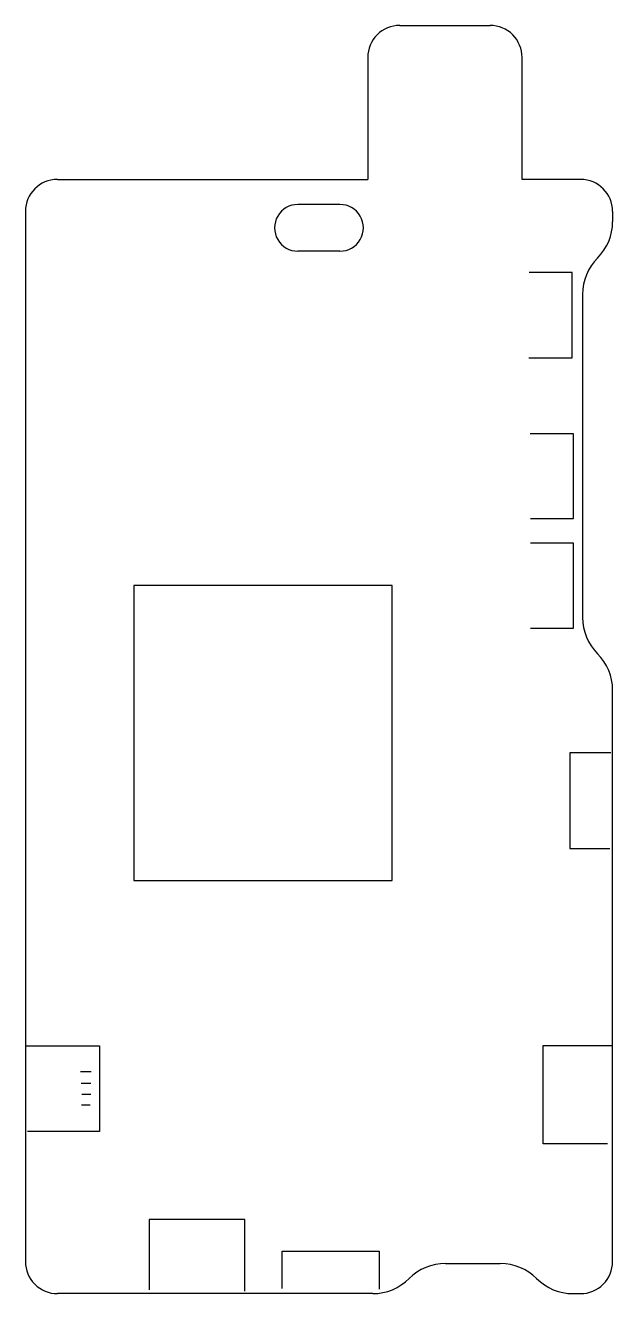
# Model space of a CAD drawing. Extents: x 0 to 53, y -114 to 1.
import ezdxf

# ---------------------------------------------------------------- set-up
doc = ezdxf.new("R2010")
doc.units = 0
doc.layers.get('0').update_dxf_attribs({"linetype": 'CONTINUOUS'})

msp = doc.modelspace()

# ---------------------------------------------------------------- linework, layer by layer
at = {"color": 7}
for points in [[(34.03092, 1.08393), (42.2275, 1.08393)], [(31.11754, -1.82945), (31.12008, -12.91147)], [(50.45202, -12.91147), (45.14088, -12.91147), (45.14088, -1.82945)], [(2.93624, -12.91147), (31.12008, -12.91147)], [(0.02286, -15.82485), (0.02286, -41.05467)], [(28.6004, -15.19493), (24.78024, -15.19493)], [(53.3654, -15.82231), (53.3654, -15.82485)], [(53.3654, -15.82485), (53.3654, -16.75957)], [(28.59786, -19.43927), (24.78024, -19.43927)], [(49.67986, -21.38745), (45.78858, -21.38745)], [(49.67986, -29.13699), (49.67986, -21.38745)], [(50.62982, -23.36357), (50.62982, -52.72089)], [(45.7581, -29.13699), (49.67986, -29.13699)], [(49.8094, -36.02801), (45.88002, -36.02801)], [(49.8094, -43.73691), (49.8094, -36.02801)], [(0.02286, -41.05467), (0.02286, -111.27043)], [(45.9105, -43.73691), (49.8094, -43.73691)], [(49.79924, -45.98735), (45.90034, -45.98735)], [(49.79924, -53.69625), (49.79924, -45.98735)], [(9.86028, -49.82783), (9.86028, -76.64769)], [(33.3502, -49.83799), (9.87806, -49.83799)], [(33.3502, -76.64769), (33.3502, -49.83799)], [(45.90034, -53.69625), (49.79924, -53.69625)], [(53.3654, -111.27043), (53.3654, -59.32235)], [(49.4792, -65.04751), (49.4792, -73.71653)], [(53.21808, -65.04751), (49.4792, -65.04751)], [(49.4792, -73.71653), (53.11902, -73.71653)], [(9.86028, -76.64769), (33.3502, -76.64769)], [(0.10922, -91.66671), (6.7691, -91.66671)], [(6.7691, -91.66671), (6.7691, -99.45689)], [(47.04842, -91.64639), (53.32984, -91.64639)], [(47.04842, -100.55671), (47.04842, -91.64639)], [(5.0292, -94.00859), (6.00964, -94.00859)], [(5.08, -95.05761), (5.969, -95.05761)], [(5.15874, -96.05837), (5.95884, -96.05837)], [(5.12826, -97.02611), (5.90804, -97.02611)], [(6.7691, -99.45689), (0.20828, -99.45689)], [(52.89804, -100.55671), (47.04842, -100.55671)], [(11.28014, -107.44773), (11.28014, -113.82821)], [(19.96948, -107.44773), (11.28014, -107.44773)], [(19.96948, -113.96791), (19.96948, -107.44773)], [(23.36038, -110.33825), (32.1691, -110.33825)], [(23.36038, -113.71645), (23.36038, -110.33825)], [(32.1691, -110.33825), (32.1691, -113.78757)], [(38.18382, -111.44823), (43.15968, -111.44823)], [(31.58236, -114.18381), (2.93624, -114.18381)], [(49.76368, -114.18381), (50.45202, -114.18381)]]:
    msp.add_lwpolyline(points, dxfattribs=at)
for points in [[(31.972377, 0.229151), (31.426339, -0.316843), (31.119574, -1.057395), (31.119572, -1.829577)], [(34.031174, 1.081789), (33.258991, 1.081849), (32.518415, 0.775144), (31.972377, 0.229151)], [(44.288329, 0.229151), (43.742291, 0.775144), (43.001715, 1.081849), (42.229532, 1.081789)], [(45.141134, -1.829577), (45.141132, -1.057395), (44.834367, -0.316843), (44.288329, 0.229151)], [(2.936367, -12.913604), (1.328463, -12.913608), (0.025001, -14.217073), (0.025001, -15.824977)], [(53.365654, -15.823606), (53.364897, -14.216145), (52.061513, -12.913477), (50.454052, -12.913604)], [(24.780367, -15.197074), (24.02236, -15.197074), (23.321933, -15.601466), (22.94293, -16.257919)], [(30.437837, -16.258359), (30.058991, -15.601815), (29.358661, -15.197256), (28.600654, -15.197074)], [(22.94293, -16.257919), (22.563926, -16.914372), (22.563926, -17.723156), (22.94293, -18.379609)], [(30.437329, -18.380049), (30.81649, -17.723686), (30.816684, -16.914903), (30.437837, -16.258359)], [(51.997864, -20.062739), (52.873384, -19.187296), (53.365375, -17.999974), (53.365654, -16.761856)], [(22.94293, -18.379609), (23.321933, -19.036062), (24.02236, -19.440454), (24.780367, -19.440454)], [(28.599638, -19.440454), (29.357645, -19.440635), (30.058169, -19.036411), (30.437329, -18.380049)], [(51.997864, -20.062739), (51.122437, -20.938223), (50.630539, -22.12554), (50.630328, -23.363621)], [(50.630328, -52.722668), (50.630512, -53.960785), (51.122413, -55.148143), (51.997864, -56.023652)], [(53.365654, -59.324382), (53.365335, -58.086317), (52.873346, -56.899058), (51.997864, -56.023652)], [(0.025001, -111.272462), (0.02494, -112.044645), (0.331646, -112.785222), (0.877639, -113.331259)], [(38.184328, -111.448738), (36.946212, -111.448923), (35.758854, -111.940823), (34.883344, -112.816274)], [(46.46295, -112.816274), (45.58744, -111.940823), (44.400082, -111.448923), (43.161966, -111.448738)], [(52.512932, -113.331343), (53.058977, -112.785298), (53.365715, -112.044686), (53.365654, -111.272462)], [(31.582614, -114.184064), (32.820679, -114.183745), (34.007938, -113.691757), (34.883344, -112.816274)], [(46.46295, -112.816274), (47.338418, -113.691819), (48.525781, -114.183813), (49.763934, -114.184064)], [(0.877639, -113.331259), (1.423632, -113.877297), (2.164184, -114.184062), (2.936367, -114.184064)], [(50.454052, -114.184064), (51.226275, -114.184125), (51.966888, -113.877387), (52.512932, -113.331343)]]:
    msp.add_open_spline(points, degree=3, dxfattribs=at)

doc.saveas('drawing.dxf')
